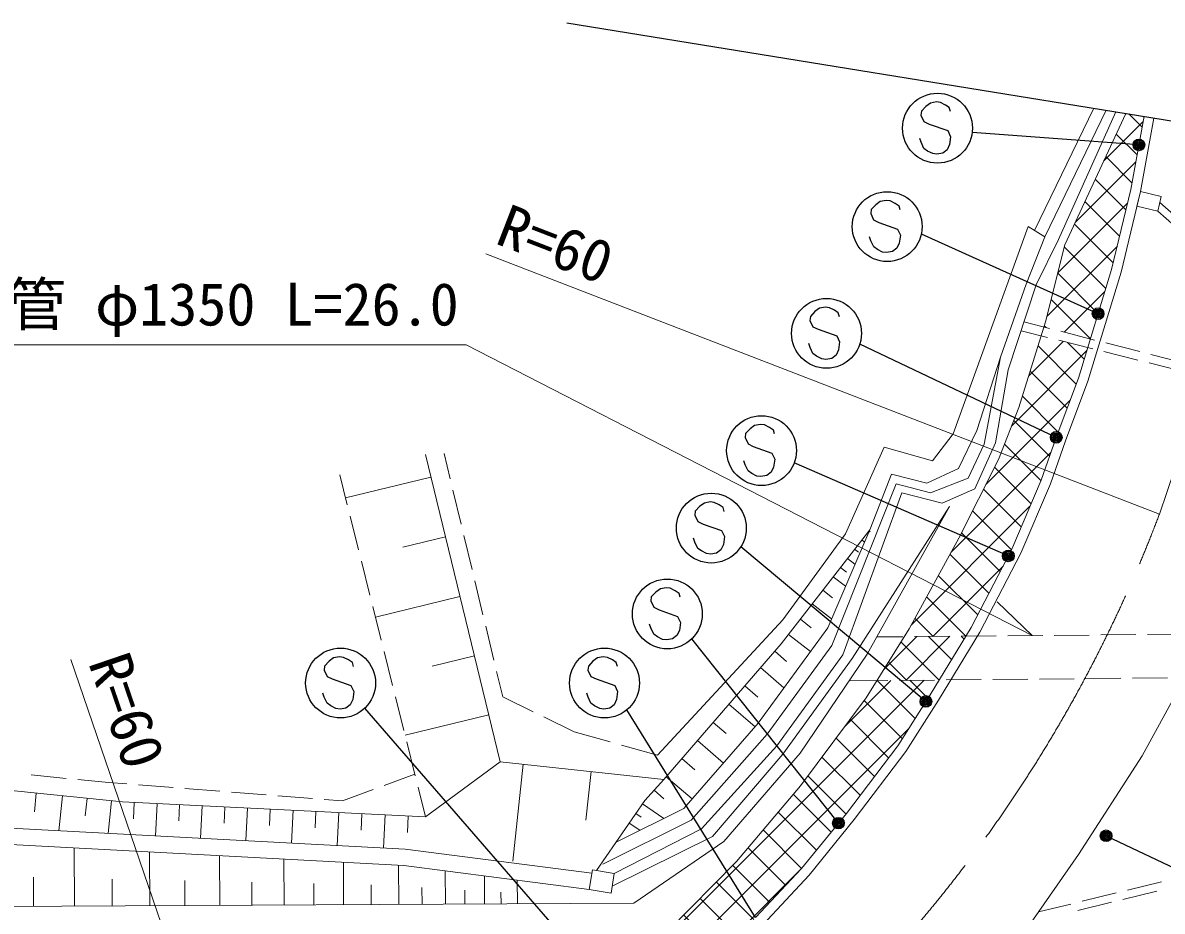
# Model space of a CAD drawing. Units: millimetres, scale not verified. Extents: x 40000 to 680000, y 20000 to 380000.
# Drawn here: x 185964 to 234880, y 300680 to 338834 of the extents above; entities that cross this region are included whole.
import ezdxf
from ezdxf.enums import TextEntityAlignment as Align

# ---------------------------------------------------------------- set-up
doc = ezdxf.new("R2010")
doc.units = ezdxf.units.MM
doc.header["$LTSCALE"] = 1000
doc.header["$PDMODE"] = 32
doc.header["$PDSIZE"] = 500
doc.linetypes.add('CHAIN', pattern=[18.5, 12, -1.5, 3.5, -1.5])
for name, color, linetype, lineweight in [('M-BMK', 2, 'CHAIN', 13), ('M-BMK-OTRS', 5, 'Continuous', 25), ('M-STR-HTXT', 7, 'Continuous', 13), ('M-STR-STRC', 7, 'Continuous', 25), ('M-WORK', 1, 'Continuous', 13)]:
    doc.layers.add(name, color=color, linetype=linetype, lineweight=lineweight)
doc.styles.add('ＭＳ ゴシック', font='')
doc.styles.get('ＭＳ ゴシック').set_extended_font_data('MS Gothic')

msp = doc.modelspace()

# ---------------------------------------------------------------- hatches: boundary and pattern name
at = {"layer": 'M-WORK'}
h = msp.add_hatch(dxfattribs=at)
h.set_pattern_fill('USER', color=256, style=0, pattern_type=2)
h.set_pattern_definition([(45, (231797, 325257), (-707.11, 707.11), []), (135, (231797, 325257), (-707.11, -707.11), [])])
h.paths.add_polyline_path([(231797, 325257), (232707, 328242), (233527, 331681), (234102, 334811), (233312, 334940), (230698, 329297), (229872, 325994), (229802, 325770)])
h = msp.add_hatch(dxfattribs=at)
h.set_pattern_fill('USER', color=256, style=0, pattern_type=2)
h.set_pattern_definition([(45, (226452, 312493), (-707.11, 707.11), []), (135, (226452, 312493), (-707.11, -707.11), [])])
h.paths.add_polyline_path([(226452, 312493), (226682, 312871), (228426, 316235), (229676, 319191), (230330, 321030), (231285, 323579), (231684, 324886), (229684, 325389), (228727, 322318), (227848, 320080), (226143, 316696), (224011, 312807), (223802, 312470)])
h = msp.add_hatch(dxfattribs=at)
h.set_pattern_fill('USER', color=256, style=0, pattern_type=2)
h.set_pattern_definition([(45, (225303, 310609), (-707.1, 707.1), []), (135, (225303, 310609), (-707.1, -707.1), [])])
h.paths.add_polyline_path([(225303, 310609), (226452, 312493), (223802, 312470), (222629, 310584)])
h = msp.add_hatch(dxfattribs=at)
h.set_pattern_fill('USER', color=256, style=0, pattern_type=2)
h.set_pattern_definition([(45, (219398, 302517), (-707.107, 707.107), []), (135, (219398, 302517), (-707.107, -707.107), [])])
h.paths.add_polyline_path([(219398, 302517), (221320, 304880), (223525, 307790), (224916, 309974), (225303, 310609), (222629, 310584), (222173, 309850), (219349, 306067), (216605, 302817), (213648, 299806), (208933, 295730), (206029, 293625), (202592, 291707), (197077, 289070), (193135, 287551), (188872, 286193), (184423, 285154), (179068, 284381), (173660, 283848), (167506, 283369), (162072, 283156), (156462, 282946), (153656, 281657), (156223, 281745), (161675, 281958), (169073, 282269), (173537, 282505), (177732, 282788), (180753, 283142), (184840, 283743), (188276, 284395), (191375, 285276), (194381, 286266), (199104, 287929), (202012, 289197), (204950, 290640), (207039, 291939), (210183, 294041), (212467, 295781), (215201, 298250), (217426, 300404)])

# ---------------------------------------------------------------- linework, layer by layer
at = {"layer": 'M-BMK'}
msp.add_line((235416, 319678), (234759, 317734), dxfattribs=at)
msp.add_arc((178628, 338929), 60000, 288.89554, 339.31335, dxfattribs=at)
at = {"layer": 'M-BMK-OTRS'}
msp.add_line((209324, 338834), (238936, 334027), dxfattribs=at)
at = {"layer": 'M-STR-HTXT'}
for p, q in [((234759, 317734), (205845, 328912)), ((229300, 312518), (227795, 313966)), ((198058, 282162), (188032, 311496))]:
    msp.add_line(p, q, dxfattribs=at)
msp.add_lwpolyline([(229300, 312518), (205000, 325000), (175000, 325000)], dxfattribs=at)
at = {"layer": 'M-STR-STRC'}
for p, q in [((224738, 335244), (224545, 335036)), ((224934, 335384), (224738, 335244)), ((225183, 335434), (224934, 335384)), ((225357, 335410), (225183, 335434)), ((225574, 335301), (225357, 335410)), ((225739, 335190), (225574, 335301)), ((225790, 335023), (225739, 335190)), ((224545, 335036), (224522, 334866)), ((224522, 334866), (224650, 334592)), ((224650, 334592), (224877, 334482)), ((224877, 334482), (225676, 334201)), ((225676, 334201), (225796, 333942)), ((233877, 333589), (226721, 334126)), ((224526, 333703), (224468, 333868)), ((224653, 333437), (224526, 333703)), ((225752, 333601), (225646, 333377)), ((225796, 333942), (225752, 333601)), ((224808, 333327), (224653, 333437)), ((225027, 333215), (224808, 333327)), ((225208, 333189), (225027, 333215)), ((225459, 333233), (225208, 333189)), ((225646, 333377), (225459, 333233)), ((222777, 331158), (222580, 331018)), ((223025, 331208), (222777, 331158)), ((223199, 331184), (223025, 331208)), ((223416, 331076), (223199, 331184)), ((222387, 330810), (222364, 330640)), ((222580, 331018), (222387, 330810)), ((223581, 330964), (223416, 331076)), ((223632, 330797), (223581, 330964)), ((222364, 330640), (222492, 330366)), ((222492, 330366), (222719, 330256)), ((222719, 330256), (223518, 329975)), ((223518, 329975), (223638, 329716)), ((223638, 329716), (223594, 329375)), ((232128, 326342), (224539, 329758)), ((222369, 329477), (222310, 329642)), ((222495, 329211), (222369, 329477)), ((222650, 329101), (222495, 329211)), ((223594, 329375), (223488, 329151)), ((222869, 328989), (222650, 329101)), ((223050, 328964), (222869, 328989)), ((223301, 329007), (223050, 328964)), ((223488, 329151), (223301, 329007)), ((219972, 326433), (219780, 326225)), ((220169, 326572), (219972, 326433)), ((220418, 326623), (220169, 326572)), ((220592, 326599), (220418, 326623)), ((220808, 326490), (220592, 326599)), ((220973, 326378), (220808, 326490)), ((221025, 326211), (220973, 326378)), ((219780, 326225), (219756, 326054)), ((219756, 326054), (219885, 325781)), ((219885, 325781), (220111, 325671)), ((220111, 325671), (220910, 325389)), ((220910, 325389), (221031, 325131)), ((219761, 324892), (219702, 325057)), ((219887, 324626), (219761, 324892)), ((221031, 325131), (220987, 324789)), ((230330, 321030), (221892, 325029)), ((220042, 324516), (219887, 324626)), ((220262, 324403), (220042, 324516)), ((220442, 324378), (220262, 324403)), ((220694, 324421), (220442, 324378)), ((220881, 324566), (220694, 324421)), ((220987, 324789), (220881, 324566)), ((217185, 321398), (216993, 321190)), ((217382, 321537), (217185, 321398)), ((217631, 321588), (217382, 321537)), ((217804, 321563), (217631, 321588)), ((218021, 321455), (217804, 321563)), ((218186, 321343), (218021, 321455)), ((216993, 321190), (216969, 321019)), ((216969, 321019), (217098, 320746)), ((218237, 321176), (218186, 321343)), ((217098, 320746), (217324, 320636)), ((217324, 320636), (218123, 320354)), ((216974, 319857), (216915, 320022)), ((218123, 320354), (218244, 320095)), ((218244, 320095), (218199, 319754)), ((228273, 315939), (219086, 319940)), ((217100, 319591), (216974, 319857)), ((217255, 319480), (217100, 319591)), ((217474, 319368), (217255, 319480)), ((218093, 319530), (217906, 319386)), ((218199, 319754), (218093, 319530)), ((217655, 319343), (217474, 319368)), ((217906, 319386), (217655, 319343)), ((215027, 318071), (214835, 317863)), ((215224, 318210), (215027, 318071)), ((215473, 318261), (215224, 318210)), ((215646, 318237), (215473, 318261)), ((215863, 318128), (215646, 318237)), ((216028, 318017), (215863, 318128)), ((216080, 317849), (216028, 318017)), ((214835, 317863), (214811, 317692)), ((214811, 317692), (214940, 317419)), ((214940, 317419), (215166, 317309)), ((215166, 317309), (215965, 317027)), ((215965, 317027), (216086, 316769)), ((214816, 316530), (214757, 316695)), ((214942, 316264), (214816, 316530)), ((216086, 316769), (216041, 316427)), ((215097, 316154), (214942, 316264)), ((215317, 316041), (215097, 316154)), ((215497, 316016), (215317, 316041)), ((215748, 316059), (215497, 316016)), ((215935, 316204), (215748, 316059)), ((216041, 316427), (215935, 316204)), ((224736, 309691), (216792, 316335)), ((213336, 314524), (213139, 314385)), ((213585, 314575), (213336, 314524)), ((213758, 314550), (213585, 314575)), ((213975, 314442), (213758, 314550)), ((212947, 314176), (212923, 314006)), ((213139, 314385), (212947, 314176)), ((214140, 314330), (213975, 314442)), ((214191, 314163), (214140, 314330)), ((212923, 314006), (213052, 313732)), ((213052, 313732), (213278, 313623)), ((213278, 313623), (214077, 313341)), ((214077, 313341), (214197, 313082)), ((214197, 313082), (214153, 312741)), ((212928, 312844), (212869, 313009)), ((213054, 312577), (212928, 312844)), ((213209, 312467), (213054, 312577)), ((214153, 312741), (214047, 312517)), ((213428, 312355), (213209, 312467)), ((213609, 312330), (213428, 312355)), ((213860, 312373), (213609, 312330)), ((214047, 312517), (213860, 312373)), ((220980, 304462), (214684, 312376)), ((199558, 311607), (199309, 311557)), ((199732, 311583), (199558, 311607)), ((210887, 311607), (210638, 311557)), ((211061, 311583), (210887, 311607)), ((198920, 311209), (198896, 311039)), ((199113, 311417), (198920, 311209)), ((199309, 311557), (199113, 311417)), ((199948, 311475), (199732, 311583)), ((200113, 311363), (199948, 311475)), ((200165, 311196), (200113, 311363)), ((210249, 311209), (210225, 311039)), ((210442, 311417), (210249, 311209)), ((210638, 311557), (210442, 311417)), ((211277, 311475), (211061, 311583)), ((211442, 311363), (211277, 311475)), ((211494, 311196), (211442, 311363)), ((198896, 311039), (199025, 310765)), ((199025, 310765), (199252, 310655)), ((199252, 310655), (200050, 310374)), ((210225, 311039), (210354, 310765)), ((210354, 310765), (210581, 310655)), ((210581, 310655), (211379, 310374)), ((200050, 310374), (200171, 310115)), ((211379, 310374), (211500, 310115)), ((198901, 309877), (198843, 310041)), ((199028, 309610), (198901, 309877)), ((200127, 309774), (200021, 309550)), ((200171, 310115), (200127, 309774)), ((210230, 309877), (210172, 310041)), ((210357, 309610), (210230, 309877)), ((211456, 309774), (211350, 309550)), ((211500, 310115), (211456, 309774)), ((199183, 309500), (199028, 309610)), ((199402, 309388), (199183, 309500)), ((199583, 309363), (199402, 309388)), ((199834, 309406), (199583, 309363)), ((200021, 309550), (199834, 309406)), ((212467, 295781), (200646, 309398)), ((210512, 309500), (210357, 309610)), ((210731, 309388), (210512, 309500)), ((210911, 309363), (210731, 309388)), ((211163, 309406), (210911, 309363)), ((211350, 309550), (211163, 309406)), ((217426, 300404), (211892, 309324)), ((232470, 303919), (247372, 296844))]:
    msp.add_line(p, q, dxfattribs=at)
for centre, radius in [((225232, 334307), 1500), ((233877, 333589), 250), ((233877, 333589), 200), ((233877, 333589), 150), ((233877, 333589), 100), ((233877, 333589), 50), ((233877, 333589), 20), ((223074, 330081), 1500), ((220467, 325496), 1500), ((232128, 326342), 250), ((232128, 326342), 200), ((232128, 326342), 150), ((232128, 326342), 100), ((232128, 326342), 50), ((232128, 326342), 20), ((217680, 320461), 1500), ((230330, 321030), 250), ((230330, 321030), 200), ((230330, 321030), 150), ((230330, 321030), 100), ((230330, 321030), 50), ((230330, 321030), 20), ((215522, 317134), 1500), ((228273, 315939), 250), ((228273, 315939), 200), ((228273, 315939), 150), ((228273, 315939), 100), ((228273, 315939), 50), ((228273, 315939), 20), ((213634, 313447), 1500), ((199607, 310480), 1500), ((210936, 310480), 1500), ((224736, 309691), 250), ((224736, 309691), 200), ((224736, 309691), 150), ((224736, 309691), 100), ((224736, 309691), 50), ((224736, 309691), 20), ((220980, 304462), 250), ((220980, 304462), 200), ((220980, 304462), 150), ((220980, 304462), 100), ((220980, 304462), 50), ((220980, 304462), 20), ((232470, 303919), 250), ((232470, 303919), 200), ((232470, 303919), 150), ((232470, 303919), 100), ((232470, 303919), 50), ((232470, 303919), 20)]:
    msp.add_circle(centre, radius, dxfattribs=at)
for p in [(233877, 333589), (232128, 326342), (230330, 321030), (228273, 315939), (224736, 309691), (220980, 304462), (232470, 303919)]:
    msp.add_point(p, dxfattribs=at)
at = {"layer": 'M-WORK'}
for p, q in [((229394, 329916), (231939, 335163)), ((229842, 329635), (232473, 335076)), ((230426, 329522), (232889, 335008)), ((230698, 329297), (233312, 334940)), ((233527, 331681), (234103, 334820)), ((233948, 331592), (234526, 334742)), ((232707, 328242), (233527, 331681)), ((233122, 328129), (233948, 331592)), ((233948, 331592), (233797, 330957)), ((234840, 331380), (233948, 331592)), ((234689, 330744), (234840, 331380)), ((233797, 330957), (234689, 330744)), ((234689, 330744), (235763, 329801)), ((234776, 331112), (235377, 330583)), ((225904, 321181), (229132, 330079)), ((229132, 330079), (229842, 329635)), ((229842, 329635), (229040, 327613)), ((229466, 327578), (230426, 329522)), ((229872, 325994), (230698, 329297)), ((231285, 323579), (232707, 328242)), ((231693, 323440), (233122, 328129)), ((229040, 327613), (227939, 324469)), ((228268, 323928), (229466, 327578)), ((228727, 322318), (229872, 325994)), ((228945, 325991), (230039, 325709)), ((229954, 325321), (228819, 325607)), ((230523, 325585), (231976, 325211)), ((231894, 324834), (230439, 325199)), ((232460, 325086), (233912, 324712)), ((226922, 321326), (227939, 324469)), ((227939, 324469), (227229, 320740)), ((233834, 324346), (232379, 324712)), ((234397, 324588), (235849, 324214)), ((227726, 320802), (228268, 323928)), ((235773, 323859), (234319, 324224)), ((230330, 321030), (231285, 323579)), ((230734, 320883), (231693, 323440)), ((227848, 320080), (228727, 322318)), ((225016, 320027), (225904, 321181)), ((226141, 319692), (226922, 321326)), ((229676, 319191), (230330, 321030)), ((230077, 319036), (230734, 320883)), ((221277, 316892), (222938, 320613)), ((222938, 320613), (225016, 320027)), ((227229, 320740), (226554, 319283)), ((226838, 318813), (227726, 320802)), ((206457, 307100), (203247, 320294)), ((204050, 320336), (204313, 319243)), ((226143, 316696), (227848, 320080)), ((199571, 319415), (199892, 318137)), ((222322, 317063), (223264, 319443)), ((223264, 319443), (224773, 319070)), ((224773, 319070), (226141, 319692)), ((203484, 319322), (199818, 318430)), ((223463, 319035), (220693, 312090)), ((224938, 318644), (223463, 319035)), ((226554, 319283), (224938, 318644)), ((228426, 316235), (229676, 319191)), ((228816, 316052), (230077, 319036)), ((204430, 318757), (204781, 317299)), ((221166, 311694), (223697, 318647)), ((223697, 318647), (225429, 318197)), ((225429, 318197), (226838, 318813)), ((225753, 318061), (221570, 311534)), ((222210, 311720), (225753, 318061)), ((200014, 317652), (200379, 316197)), ((218522, 312161), (222322, 317063)), ((220520, 312854), (222322, 317063)), ((222288, 317019), (222345, 316975)), ((204108, 316756), (202275, 316310)), ((204898, 316813), (205250, 315355)), ((218587, 313189), (221277, 316892)), ((221982, 316624), (222096, 316535)), ((224011, 312807), (226143, 316696)), ((221675, 316229), (221835, 316104)), ((226682, 312871), (228426, 316235)), ((227057, 312660), (228816, 316052)), ((200501, 315712), (200866, 314257)), ((221369, 315834), (221689, 315585)), ((220756, 315043), (221282, 314635)), ((221062, 315438), (221326, 315234)), ((205367, 314869), (205718, 313410)), ((204732, 314190), (201105, 313308)), ((220306, 314463), (220721, 314142)), ((200988, 313773), (201354, 312318)), ((219857, 313883), (220685, 313241)), ((213210, 307384), (218587, 313189)), ((219345, 313223), (219816, 312857)), ((205836, 312924), (206187, 311466)), ((217536, 308751), (220520, 312854)), ((222173, 309850), (224011, 312807)), ((224916, 309974), (226682, 312871)), ((225281, 309747), (227057, 312660)), ((234248, 312562), (235748, 312575)), ((213482, 306336), (218522, 312161)), ((220693, 312090), (217922, 308290)), ((218833, 312563), (219776, 311831)), ((222623, 312460), (223749, 312469)), ((224249, 312474), (225749, 312487)), ((226248, 312491), (227748, 312505)), ((228248, 312509), (229748, 312522)), ((230248, 312527), (231748, 312540)), ((232248, 312544), (233748, 312557)), ((201475, 311833), (201841, 310378)), ((205350, 311651), (203536, 311210)), ((218246, 311843), (218748, 311409)), ((218342, 307778), (221166, 311694)), ((219333, 307471), (222210, 311720)), ((217638, 311140), (218642, 310272)), ((221570, 311534), (218587, 307431)), ((206304, 310980), (206567, 309888)), ((227106, 310626), (225606, 310612)), ((229106, 310646), (227606, 310631)), ((231106, 310665), (229606, 310650)), ((233106, 310684), (231606, 310669)), ((235105, 310703), (233606, 310688)), ((216958, 310355), (217520, 309869)), ((223106, 310588), (221432, 310572)), ((225106, 310607), (223606, 310593)), ((234025, 307357), (235748, 310519)), ((201963, 309893), (202328, 308438)), ((206567, 309888), (207879, 309243)), ((219349, 306067), (222173, 309850)), ((223525, 307790), (224916, 309974)), ((223878, 307545), (225281, 309747)), ((216279, 309569), (217401, 308597)), ((205968, 309112), (202378, 308239)), ((208328, 309023), (209640, 308378)), ((214339, 305093), (217536, 308751)), ((215603, 308788), (216161, 308306)), ((209640, 308378), (211184, 307948)), ((217922, 308290), (214654, 304595)), ((202450, 307953), (202815, 306499)), ((211666, 307814), (213210, 307384)), ((214928, 308008), (216043, 307043)), ((215097, 304217), (218342, 307778)), ((221320, 304880), (223525, 307790)), ((214258, 307233), (214811, 306754)), ((218587, 307431), (215576, 303888)), ((216056, 303675), (219333, 307471)), ((221658, 304614), (223878, 307545)), ((231290, 303112), (234025, 307357)), ((173847, 307067), (190249, 305371)), ((203258, 304736), (206457, 307100)), ((206457, 307100), (213482, 306336)), ((207451, 306992), (206999, 302829)), ((187824, 306386), (186331, 306533)), ((189647, 306208), (188321, 306337)), ((190432, 306146), (189647, 306208)), ((202798, 306567), (201479, 306081)), ((210365, 306675), (210139, 304594)), ((212665, 305430), (213482, 306336)), ((213587, 306457), (214694, 305500)), ((186545, 305754), (186462, 304948)), ((192426, 305990), (190930, 306107)), ((194420, 305834), (192924, 305951)), ((196413, 305678), (194918, 305795)), ((201010, 305908), (199691, 305422)), ((202937, 306014), (203258, 304736)), ((213071, 305880), (213482, 305510)), ((216605, 302817), (219349, 306067)), ((187674, 305637), (187518, 304138)), ((188723, 305528), (188645, 304779)), ((189772, 305420), (189628, 304025)), ((190249, 305371), (203258, 304736)), ((190751, 305346), (190716, 304646)), ((191731, 305298), (191663, 303917)), ((192697, 305251), (192664, 304561)), ((198407, 305522), (196912, 305639)), ((199691, 305422), (198906, 305483)), ((210599, 302429), (212665, 305430)), ((212570, 305292), (213481, 304665)), ((172584, 304932), (202387, 303347)), ((193664, 305204), (193596, 303814)), ((194637, 305156), (194603, 304462)), ((195609, 305109), (195541, 303711)), ((196588, 305061), (196554, 304362)), ((197567, 305013), (197498, 303607)), ((198551, 304965), (198517, 304262)), ((199536, 304917), (199467, 303502)), ((200526, 304869), (200492, 304161)), ((201517, 304821), (201448, 303397)), ((202514, 304772), (202479, 304060)), ((211436, 303644), (214339, 305093)), ((212286, 304880), (212514, 304723)), ((219398, 302517), (221320, 304880)), ((214654, 304595), (210871, 302695)), ((212003, 304468), (212458, 304155)), ((219722, 302234), (221658, 304614)), ((172547, 304233), (202323, 302649)), ((215576, 303888), (211266, 301750)), ((211357, 302305), (215097, 304217)), ((188182, 300897), (188168, 303402)), ((202387, 303347), (210397, 302311)), ((212200, 301031), (216056, 303675)), ((191423, 300915), (191410, 303230)), ((194417, 300932), (194405, 303070)), ((197183, 300947), (197172, 302923)), ((199739, 300961), (199729, 302787)), ((213648, 299806), (216605, 302817)), ((229124, 300004), (231290, 303112)), ((202101, 300975), (202092, 302662)), ((202323, 302649), (210284, 301620)), ((204105, 300986), (204097, 302417)), ((210421, 302458), (210281, 301608)), ((211357, 302305), (210421, 302458)), ((211217, 301454), (211357, 302305)), ((217426, 300404), (219398, 302517)), ((186429, 300887), (186422, 302140)), ((189803, 300906), (189796, 302063)), ((192920, 300924), (192914, 301993)), ((195800, 300940), (195795, 301928)), ((198461, 300954), (198456, 301867)), ((200920, 300968), (200916, 301812)), ((205787, 300995), (205781, 302197)), ((207200, 301003), (207194, 302012)), ((217733, 300103), (219722, 302234)), ((233389, 301587), (234846, 301946)), ((203103, 300980), (203099, 301696)), ((204946, 300990), (204943, 301591)), ((206494, 300999), (206491, 301503)), ((210281, 301608), (211217, 301454)), ((231447, 301109), (232904, 301468)), ((234649, 301543), (233193, 301185)), ((157749, 300728), (212200, 301031)), ((229571, 300647), (230962, 300989)), ((232707, 301066), (231251, 300707))]:
    msp.add_line(p, q, dxfattribs=at)

# ---------------------------------------------------------------- texts
at = {"layer": 'M-STR-HTXT', "style": 'ＭＳ ゴシック'}
for rotation, p in [(338.863, (208835, 329334)), (288.87, (190438, 309298))]:
    msp.add_text('R=60', height=1833, rotation=rotation, dxfattribs=at).set_placement(p, align=Align.MIDDLE_CENTER)
msp.add_text('ヒューム管 φ1350 L=26.0', height=1833, dxfattribs=at).set_placement((190000, 326750), align=Align.MIDDLE_CENTER)

doc.saveas('drawing.dxf')
